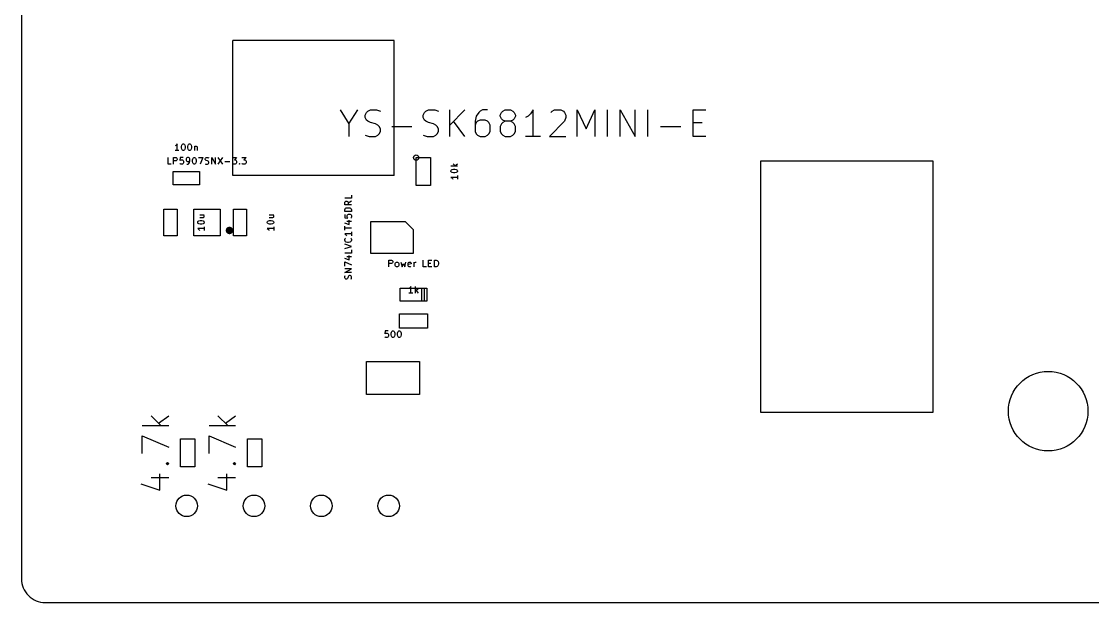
# Model space of a CAD drawing. Header units: millimetres. Extents: x -18 to 310, y -2 to 100.
# Drawn here: x 140.39 to 180.82, y -2.4 to 19.54 of the extents above; entities that cross this region are included whole.
import ezdxf

# ---------------------------------------------------------------- set-up
doc = ezdxf.new("R2010")
doc.units = ezdxf.units.MM
doc.layers.add('Edge.Cuts', color=254, linetype='CONTINUOUS', true_color=0xd0d2cd)
doc.layers.add('F.Fab', color=9, linetype='CONTINUOUS', true_color=0xafafaf)

msp = doc.modelspace()

# ---------------------------------------------------------------- linework, layer by layer
at = {"layer": 'Edge.Cuts', "linetype": 'CONTINUOUS'}
for p, q in [((140.39075, 95.545002), (140.39075, -1.503085)), ((168.29575, 14.275), (174.79575, 14.275)), ((168.29575, 4.775), (168.29575, 14.275)), ((174.79575, 14.275), (174.79575, 4.775)), ((174.79575, 4.775), (168.29575, 4.775)), ((141.290665, -2.403024), (305.330002, -2.403))]:
    msp.add_line(p, q, dxfattribs=at)
at = {"layer": 'Edge.Cuts'}
for centre, radius in [((179.14575, 4.825), 1.499999), ((146.62975, 1.25), 0.4064), ((149.16975, 1.25), 0.4064), ((151.70975, 1.25), 0.4064), ((154.24975, 1.25), 0.4064)]:
    msp.add_circle(centre, radius, dxfattribs=at)
msp.add_arc((141.2906, -1.5032), 0.899824, -180.0073221, -89.9958612, dxfattribs=at)
at = {"layer": 'F.Fab', "linetype": 'CONTINUOUS'}
for p, q in [((148.36475, 13.725), (148.36475, 18.825)), ((154.46475, 18.825), (148.36475, 18.825)), ((154.46475, 13.725), (154.46475, 18.825)), ((152.41737, 16.200181), (152.750703, 15.676372)), ((152.750703, 15.676372), (153.084036, 16.200181)), ((153.464989, 16.152562), (153.560227, 16.200181)), ((153.560227, 16.200181), (153.798322, 16.200181)), ((153.798322, 16.200181), (153.941179, 16.152562)), ((155.655465, 16.152562), (155.750703, 16.200181)), ((155.750703, 16.200181), (155.988798, 16.200181)), ((155.988798, 16.200181), (156.131655, 16.152562)), ((156.560227, 15.200181), (156.560227, 16.200181)), ((157.131655, 16.200181), (156.560227, 15.628753)), ((157.798322, 16.200181), (157.703084, 16.152562)), ((157.988798, 16.200181), (157.798322, 16.200181)), ((158.560227, 16.152562), (158.655465, 16.200181)), ((158.655465, 16.200181), (158.845941, 16.200181)), ((158.845941, 16.200181), (158.941179, 16.152562)), ((159.703084, 16.200181), (159.607846, 16.057324)), ((159.703084, 15.200181), (159.703084, 16.200181)), ((160.41737, 16.152562), (160.512608, 16.200181)), ((160.512608, 16.200181), (160.750703, 16.200181)), ((160.750703, 16.200181), (160.845941, 16.152562)), ((161.369751, 15.200181), (161.369751, 16.200181)), ((161.369751, 16.200181), (161.703084, 15.485896)), ((161.703084, 15.485896), (162.036417, 16.200181)), ((162.036417, 16.200181), (162.036417, 15.200181)), ((162.512608, 15.200181), (162.512608, 16.200181)), ((162.988798, 15.200181), (162.988798, 16.200181)), ((162.988798, 16.200181), (163.560226, 15.200181)), ((163.560226, 15.200181), (163.560226, 16.200181)), ((164.036417, 15.200181), (164.036417, 16.200181)), ((165.750702, 15.200181), (165.750702, 16.200181)), ((165.750702, 16.200181), (166.226892, 16.200181)), ((153.369751, 16.009705), (153.41737, 16.104943)), ((153.369751, 15.914467), (153.369751, 16.009705)), ((153.41737, 15.819229), (153.369751, 15.914467)), ((153.41737, 16.104943), (153.464989, 16.152562)), ((153.464989, 15.77161), (153.41737, 15.819229)), ((153.560227, 15.723991), (153.464989, 15.77161)), ((155.560227, 16.009705), (155.607846, 16.104943)), ((155.560227, 15.914467), (155.560227, 16.009705)), ((155.607846, 15.819229), (155.560227, 15.914467)), ((155.607846, 16.104943), (155.655465, 16.152562)), ((155.655465, 15.77161), (155.607846, 15.819229)), ((155.750703, 15.723991), (155.655465, 15.77161)), ((157.131655, 15.200181), (156.703084, 15.77161)), ((157.560227, 15.962086), (157.512608, 15.77161)), ((157.512608, 15.77161), (157.512608, 15.390658)), ((157.655465, 16.104943), (157.560227, 15.962086)), ((157.607846, 15.77161), (157.560227, 15.723991)), ((157.703084, 15.819229), (157.607846, 15.77161)), ((157.703084, 16.152562), (157.655465, 16.104943)), ((157.89356, 15.819229), (157.703084, 15.819229)), ((157.988798, 15.77161), (157.89356, 15.819229)), ((158.036417, 15.723991), (157.988798, 15.77161)), ((158.464989, 16.009705), (158.512608, 16.104943)), ((158.464989, 15.962086), (158.464989, 16.009705)), ((158.512608, 15.866848), (158.464989, 15.962086)), ((158.512608, 16.104943), (158.560227, 16.152562)), ((158.560227, 15.819229), (158.512608, 15.866848)), ((158.655465, 15.77161), (158.560227, 15.819229)), ((158.655465, 15.77161), (158.560227, 15.723991)), ((158.845941, 15.77161), (158.655465, 15.77161)), ((158.941179, 15.819229), (158.845941, 15.77161)), ((158.941179, 15.723991), (158.845941, 15.77161)), ((158.941179, 16.152562), (158.988798, 16.104943)), ((158.988798, 15.866848), (158.941179, 15.819229)), ((158.988798, 16.104943), (159.036417, 16.009705)), ((159.036417, 15.962086), (158.988798, 15.866848)), ((159.036417, 16.009705), (159.036417, 15.962086)), ((159.512608, 15.962086), (159.41737, 15.914467)), ((159.607846, 16.057324), (159.512608, 15.962086)), ((160.89356, 15.77161), (160.322132, 15.200181)), ((160.369751, 16.104943), (160.41737, 16.152562)), ((160.845941, 16.152562), (160.89356, 16.104943)), ((160.89356, 16.104943), (160.941179, 16.009705)), ((160.941179, 15.914467), (160.89356, 15.77161)), ((160.941179, 16.009705), (160.941179, 15.914467)), ((152.750703, 15.676372), (152.750703, 15.200181)), ((153.750703, 15.676372), (153.560227, 15.723991)), ((153.845941, 15.628753), (153.750703, 15.676372)), ((153.89356, 15.581134), (153.845941, 15.628753)), ((153.941179, 15.485896), (153.89356, 15.581134)), ((153.89356, 15.29542), (153.941179, 15.390658)), ((153.941179, 15.390658), (153.941179, 15.485896)), ((154.369751, 15.581134), (155.131656, 15.581134)), ((155.941179, 15.676372), (155.750703, 15.723991)), ((156.036417, 15.628753), (155.941179, 15.676372)), ((156.084036, 15.581134), (156.036417, 15.628753)), ((156.131655, 15.485896), (156.084036, 15.581134)), ((156.084036, 15.29542), (156.131655, 15.390658)), ((156.131655, 15.390658), (156.131655, 15.485896)), ((157.560227, 15.723991), (157.512608, 15.628753)), ((157.512608, 15.390658), (157.560227, 15.29542)), ((158.084036, 15.628753), (158.036417, 15.723991)), ((158.036417, 15.29542), (158.084036, 15.390658)), ((158.084036, 15.390658), (158.084036, 15.628753)), ((158.512608, 15.676372), (158.464989, 15.581134)), ((158.464989, 15.581134), (158.464989, 15.390658)), ((158.464989, 15.390658), (158.512608, 15.29542)), ((158.560227, 15.723991), (158.512608, 15.676372)), ((158.988798, 15.676372), (158.941179, 15.723991)), ((159.036417, 15.581134), (158.988798, 15.676372)), ((158.988798, 15.29542), (159.036417, 15.390658)), ((159.036417, 15.390658), (159.036417, 15.581134)), ((164.512607, 15.581134), (165.274512, 15.581134)), ((165.750702, 15.723991), (166.084035, 15.723991)), ((153.369751, 15.2478), (153.512608, 15.200181)), ((153.512608, 15.200181), (153.750703, 15.200181)), ((153.750703, 15.200181), (153.845941, 15.2478)), ((153.845941, 15.2478), (153.89356, 15.29542)), ((155.560227, 15.2478), (155.703084, 15.200181)), ((155.703084, 15.200181), (155.941179, 15.200181)), ((155.941179, 15.200181), (156.036417, 15.2478)), ((156.036417, 15.2478), (156.084036, 15.29542)), ((157.560227, 15.29542), (157.607846, 15.2478)), ((157.607846, 15.2478), (157.703084, 15.200181)), ((157.703084, 15.200181), (157.89356, 15.200181)), ((157.89356, 15.200181), (157.988798, 15.2478)), ((157.988798, 15.2478), (158.036417, 15.29542)), ((158.512608, 15.29542), (158.560227, 15.2478)), ((158.560227, 15.2478), (158.655465, 15.200181)), ((158.655465, 15.200181), (158.845941, 15.200181)), ((158.845941, 15.200181), (158.941179, 15.2478)), ((158.941179, 15.2478), (158.988798, 15.29542)), ((159.988798, 15.200181), (159.41737, 15.200181)), ((160.322132, 15.200181), (160.941179, 15.200181)), ((166.226892, 15.200181), (165.750702, 15.200181)), ((146.215941, 14.861902), (146.192132, 14.849997)), ((146.334989, 14.671426), (146.192132, 14.671426)), ((146.239751, 14.885711), (146.215941, 14.861902)), ((146.26356, 14.921426), (146.239751, 14.885711)), ((146.26356, 14.671426), (146.26356, 14.921426)), ((146.430227, 14.826188), (146.442131, 14.873807)), ((146.430227, 14.766664), (146.430227, 14.826188)), ((146.442131, 14.719045), (146.430227, 14.766664)), ((146.442131, 14.873807), (146.454036, 14.897616)), ((146.454036, 14.695235), (146.442131, 14.719045)), ((146.454036, 14.897616), (146.465941, 14.909521)), ((146.465941, 14.68333), (146.454036, 14.695235)), ((146.465941, 14.909521), (146.48975, 14.921426)), ((146.48975, 14.671426), (146.465941, 14.68333)), ((146.48975, 14.921426), (146.51356, 14.921426)), ((146.51356, 14.671426), (146.48975, 14.671426)), ((146.51356, 14.921426), (146.537369, 14.909521)), ((146.537369, 14.68333), (146.51356, 14.671426)), ((146.537369, 14.909521), (146.549274, 14.897616)), ((146.549274, 14.695235), (146.537369, 14.68333)), ((146.549274, 14.897616), (146.561179, 14.873807)), ((146.561179, 14.719045), (146.549274, 14.695235)), ((146.561179, 14.873807), (146.573084, 14.826188)), ((146.573084, 14.766664), (146.561179, 14.719045)), ((146.573084, 14.826188), (146.573084, 14.766664)), ((146.668322, 14.826188), (146.680226, 14.873807)), ((146.668322, 14.766664), (146.668322, 14.826188)), ((146.680226, 14.719045), (146.668322, 14.766664)), ((146.680226, 14.873807), (146.692131, 14.897616)), ((146.692131, 14.695235), (146.680226, 14.719045)), ((146.692131, 14.897616), (146.704036, 14.909521)), ((146.704036, 14.68333), (146.692131, 14.695235)), ((146.704036, 14.909521), (146.727845, 14.921426)), ((146.727845, 14.671426), (146.704036, 14.68333)), ((146.727845, 14.921426), (146.751655, 14.921426)), ((146.751655, 14.671426), (146.727845, 14.671426)), ((146.751655, 14.921426), (146.775464, 14.909521)), ((146.775464, 14.68333), (146.751655, 14.671426)), ((146.775464, 14.909521), (146.787369, 14.897616)), ((146.787369, 14.695235), (146.775464, 14.68333)), ((146.787369, 14.897616), (146.799274, 14.873807)), ((146.799274, 14.719045), (146.787369, 14.695235)), ((146.799274, 14.873807), (146.811179, 14.826188)), ((146.811179, 14.766664), (146.799274, 14.719045)), ((146.811179, 14.826188), (146.811179, 14.766664)), ((146.918321, 14.838092), (146.918321, 14.671426)), ((146.918321, 14.814283), (146.930226, 14.826188)), ((146.930226, 14.826188), (146.954036, 14.838092)), ((146.954036, 14.838092), (146.98975, 14.838092)), ((146.98975, 14.838092), (147.013559, 14.826188)), ((147.013559, 14.826188), (147.025464, 14.802378)), ((147.025464, 14.802378), (147.025464, 14.671426)), ((145.928673, 14.156426), (145.928673, 14.406426)), ((146.047721, 14.156426), (145.928673, 14.156426)), ((146.131054, 14.156426), (146.131054, 14.406426)), ((146.131054, 14.406426), (146.226292, 14.406426)), ((146.226292, 14.275473), (146.131054, 14.275473)), ((146.226292, 14.406426), (146.250102, 14.394521)), ((146.250102, 14.287378), (146.226292, 14.275473)), ((146.250102, 14.394521), (146.262007, 14.382616)), ((146.262007, 14.299283), (146.250102, 14.287378)), ((146.262007, 14.382616), (146.273911, 14.358807)), ((146.273911, 14.323092), (146.262007, 14.299283)), ((146.273911, 14.358807), (146.273911, 14.323092)), ((146.381054, 14.406426), (146.36915, 14.287378)), ((146.36915, 14.287378), (146.381054, 14.299283)), ((146.381054, 14.16833), (146.36915, 14.180235)), ((146.500102, 14.406426), (146.381054, 14.406426)), ((146.381054, 14.299283), (146.404864, 14.311188)), ((146.404864, 14.156426), (146.381054, 14.16833)), ((146.404864, 14.311188), (146.464388, 14.311188)), ((146.464388, 14.156426), (146.404864, 14.156426)), ((146.464388, 14.311188), (146.488197, 14.299283)), ((146.488197, 14.16833), (146.464388, 14.156426)), ((146.488197, 14.299283), (146.500102, 14.287378)), ((146.500102, 14.180235), (146.488197, 14.16833)), ((146.500102, 14.287378), (146.512007, 14.263569)), ((146.512007, 14.204045), (146.500102, 14.180235)), ((146.512007, 14.263569), (146.512007, 14.204045)), ((146.619149, 14.382616), (146.607245, 14.358807)), ((146.607245, 14.358807), (146.607245, 14.299283)), ((146.607245, 14.299283), (146.619149, 14.275473)), ((146.631054, 14.394521), (146.619149, 14.382616)), ((146.619149, 14.275473), (146.631054, 14.263569)), ((146.654864, 14.406426), (146.631054, 14.394521)), ((146.631054, 14.263569), (146.654864, 14.251664)), ((146.631054, 14.156426), (146.678673, 14.156426)), ((146.702483, 14.406426), (146.654864, 14.406426)), ((146.654864, 14.251664), (146.702483, 14.251664)), ((146.678673, 14.156426), (146.702483, 14.16833)), ((146.726292, 14.394521), (146.702483, 14.406426)), ((146.702483, 14.251664), (146.726292, 14.263569)), ((146.702483, 14.16833), (146.714387, 14.180235)), ((146.714387, 14.180235), (146.738197, 14.21595)), ((146.738197, 14.382616), (146.726292, 14.394521)), ((146.726292, 14.263569), (146.738197, 14.275473)), ((146.750102, 14.358807), (146.738197, 14.382616)), ((146.738197, 14.275473), (146.750102, 14.299283)), ((146.738197, 14.21595), (146.750102, 14.263569)), ((146.750102, 14.263569), (146.750102, 14.358807)), ((146.84534, 14.311188), (146.857244, 14.358807)), ((146.84534, 14.251664), (146.84534, 14.311188)), ((146.857244, 14.204045), (146.84534, 14.251664)), ((146.857244, 14.358807), (146.869149, 14.382616)), ((146.869149, 14.180235), (146.857244, 14.204045)), ((146.869149, 14.382616), (146.881054, 14.394521)), ((146.881054, 14.16833), (146.869149, 14.180235)), ((146.881054, 14.394521), (146.904863, 14.406426)), ((146.904863, 14.156426), (146.881054, 14.16833)), ((146.904863, 14.406426), (146.928673, 14.406426)), ((146.928673, 14.156426), (146.904863, 14.156426)), ((146.928673, 14.406426), (146.952482, 14.394521)), ((146.952482, 14.16833), (146.928673, 14.156426)), ((146.952482, 14.394521), (146.964387, 14.382616)), ((146.964387, 14.180235), (146.952482, 14.16833)), ((146.964387, 14.382616), (146.976292, 14.358807)), ((146.976292, 14.204045), (146.964387, 14.180235)), ((146.976292, 14.358807), (146.988197, 14.311188)), ((146.988197, 14.251664), (146.976292, 14.204045)), ((146.988197, 14.311188), (146.988197, 14.251664)), ((147.07153, 14.406426), (147.238196, 14.406426)), ((147.238196, 14.406426), (147.131054, 14.156426)), ((147.32153, 14.358807), (147.333434, 14.382616)), ((147.32153, 14.334997), (147.32153, 14.358807)), ((147.333434, 14.311188), (147.32153, 14.334997)), ((147.32153, 14.16833), (147.357244, 14.156426)), ((147.333434, 14.382616), (147.345339, 14.394521)), ((147.345339, 14.299283), (147.333434, 14.311188)), ((147.345339, 14.394521), (147.369149, 14.406426)), ((147.369149, 14.287378), (147.345339, 14.299283)), ((147.357244, 14.156426), (147.416768, 14.156426)), ((147.369149, 14.406426), (147.428672, 14.406426)), ((147.416768, 14.275473), (147.369149, 14.287378)), ((147.440577, 14.263569), (147.416768, 14.275473)), ((147.416768, 14.156426), (147.440577, 14.16833)), ((147.428672, 14.406426), (147.464387, 14.394521)), ((147.452482, 14.251664), (147.440577, 14.263569)), ((147.440577, 14.16833), (147.452482, 14.180235)), ((147.464387, 14.227854), (147.452482, 14.251664)), ((147.452482, 14.180235), (147.464387, 14.204045)), ((147.464387, 14.204045), (147.464387, 14.227854)), ((147.571529, 14.156426), (147.571529, 14.406426)), ((147.571529, 14.406426), (147.714386, 14.156426)), ((147.714386, 14.156426), (147.714386, 14.406426)), ((147.809625, 14.406426), (147.976291, 14.156426)), ((147.976291, 14.406426), (147.809625, 14.156426)), ((148.071529, 14.251664), (148.262006, 14.251664)), ((148.357244, 14.406426), (148.512006, 14.406426)), ((148.369149, 14.16833), (148.357244, 14.180235)), ((148.392958, 14.156426), (148.369149, 14.16833)), ((148.464387, 14.156426), (148.392958, 14.156426)), ((148.512006, 14.406426), (148.428672, 14.311188)), ((148.428672, 14.311188), (148.464387, 14.311188)), ((148.464387, 14.311188), (148.488196, 14.299283)), ((148.488196, 14.16833), (148.464387, 14.156426)), ((148.488196, 14.299283), (148.500101, 14.287378)), ((148.500101, 14.180235), (148.488196, 14.16833)), ((148.500101, 14.287378), (148.512006, 14.263569)), ((148.512006, 14.204045), (148.500101, 14.180235)), ((148.512006, 14.263569), (148.512006, 14.204045)), ((148.607244, 14.16833), (148.619148, 14.180235)), ((148.619148, 14.156426), (148.607244, 14.16833)), ((148.619148, 14.180235), (148.631053, 14.16833)), ((148.619148, 14.180235), (148.619148, 14.156426)), ((148.631053, 14.16833), (148.619148, 14.156426)), ((148.714387, 14.406426), (148.869149, 14.406426)), ((148.726292, 14.16833), (148.714387, 14.180235)), ((148.750101, 14.156426), (148.726292, 14.16833)), ((148.82153, 14.156426), (148.750101, 14.156426)), ((148.869149, 14.406426), (148.785815, 14.311188)), ((148.785815, 14.311188), (148.82153, 14.311188)), ((148.82153, 14.311188), (148.845339, 14.299283)), ((148.845339, 14.16833), (148.82153, 14.156426)), ((148.845339, 14.299283), (148.857244, 14.287378)), ((148.857244, 14.180235), (148.845339, 14.16833)), ((148.857244, 14.287378), (148.869149, 14.263569)), ((148.869149, 14.204045), (148.857244, 14.180235)), ((148.869149, 14.263569), (148.869149, 14.204045)), ((155.29475, 14.4), (155.83475, 14.4)), ((155.29475, 13.35), (155.29475, 14.4)), ((155.83475, 14.4), (155.83475, 13.35)), ((156.681658, 14.166667), (156.776896, 14.071429)), ((156.753086, 14.095239), (156.848324, 14.166667)), ((146.11475, 13.875), (147.11475, 13.875)), ((146.11475, 13.375), (146.11475, 13.875)), ((147.11475, 13.875), (147.11475, 13.375)), ((156.848324, 14.071429), (156.598324, 14.071429)), ((156.598324, 13.904763), (156.610229, 13.928572)), ((156.598324, 13.880953), (156.598324, 13.904763)), ((156.610229, 13.857144), (156.598324, 13.880953)), ((156.610229, 13.928572), (156.622134, 13.940477)), ((156.622134, 13.845239), (156.610229, 13.857144)), ((156.622134, 13.940477), (156.645943, 13.952382)), ((156.645943, 13.833334), (156.622134, 13.845239)), ((156.645943, 13.952382), (156.693562, 13.964287)), ((156.693562, 13.82143), (156.645943, 13.833334)), ((156.693562, 13.964287), (156.753086, 13.964287)), ((156.753086, 13.82143), (156.693562, 13.82143)), ((156.753086, 13.964287), (156.800705, 13.952382)), ((156.800705, 13.833334), (156.753086, 13.82143)), ((156.800705, 13.952382), (156.824515, 13.940477)), ((156.824515, 13.845239), (156.800705, 13.833334)), ((156.824515, 13.940477), (156.83642, 13.928572)), ((156.83642, 13.857144), (156.824515, 13.845239)), ((156.83642, 13.928572), (156.848324, 13.904763)), ((156.848324, 13.880953), (156.83642, 13.857144)), ((156.848324, 13.904763), (156.848324, 13.880953)), ((147.11475, 13.375), (146.11475, 13.375)), ((154.46475, 13.725), (148.36475, 13.725)), ((155.83475, 13.35), (155.29475, 13.35)), ((156.848324, 13.654763), (156.598324, 13.654763)), ((156.598324, 13.654763), (156.634039, 13.630954)), ((156.634039, 13.630954), (156.657848, 13.607144)), ((156.657848, 13.607144), (156.669753, 13.583335)), ((156.848324, 13.726192), (156.848324, 13.583335)), ((152.843324, 12.986191), (152.843324, 12.867143)), ((152.843324, 12.867143), (152.593324, 12.867143)), ((152.593324, 12.712381), (152.605229, 12.736191)), ((152.593324, 12.617143), (152.593324, 12.712381)), ((152.843324, 12.617143), (152.593324, 12.617143)), ((152.605229, 12.736191), (152.617134, 12.748096)), ((152.617134, 12.748096), (152.640943, 12.76)), ((152.640943, 12.76), (152.676658, 12.76)), ((152.676658, 12.76), (152.700467, 12.748096)), ((152.700467, 12.748096), (152.712372, 12.736191)), ((152.712372, 12.736191), (152.724277, 12.712381)), ((152.843324, 12.76), (152.724277, 12.676667)), ((152.724277, 12.712381), (152.724277, 12.617143)), ((145.76975, 12.45), (146.26975, 12.45)), ((145.76975, 11.45), (145.76975, 12.45)), ((146.26975, 12.45), (146.26975, 11.45)), ((146.892959, 12.45), (147.892959, 12.45)), ((146.892959, 11.45), (146.892959, 12.45)), ((147.126658, 12.241667), (147.293324, 12.241667)), ((147.126658, 12.134524), (147.25761, 12.134524)), ((147.25761, 12.134524), (147.28142, 12.146429)), ((147.28142, 12.229762), (147.269515, 12.241667)), ((147.293324, 12.205953), (147.28142, 12.229762)), ((147.28142, 12.146429), (147.293324, 12.170239)), ((147.293324, 12.170239), (147.293324, 12.205953)), ((147.892959, 12.45), (147.892959, 11.45)), ((148.38975, 12.45), (148.88975, 12.45)), ((148.38975, 11.45), (148.38975, 12.45)), ((148.88975, 12.45), (148.88975, 11.45)), ((149.746658, 12.241667), (149.913324, 12.241667)), ((149.746658, 12.134524), (149.87761, 12.134524)), ((149.87761, 12.134524), (149.90142, 12.146429)), ((149.90142, 12.229762), (149.889515, 12.241667)), ((149.913324, 12.205953), (149.90142, 12.229762)), ((149.90142, 12.146429), (149.913324, 12.170239)), ((149.913324, 12.170239), (149.913324, 12.205953)), ((152.593324, 12.426667), (152.605229, 12.462381)), ((152.593324, 12.367143), (152.593324, 12.426667)), ((152.843324, 12.367143), (152.593324, 12.367143)), ((152.593324, 12.248096), (152.593324, 12.129048)), ((152.593324, 12.129048), (152.712372, 12.117144)), ((152.605229, 12.462381), (152.629039, 12.486191)), ((152.629039, 12.486191), (152.652848, 12.498096)), ((152.652848, 12.498096), (152.700467, 12.51)), ((152.688562, 12.212382), (152.700467, 12.236191)), ((152.688562, 12.152858), (152.688562, 12.212382)), ((152.700467, 12.129048), (152.688562, 12.152858)), ((152.700467, 12.51), (152.736181, 12.51)), ((152.700467, 12.236191), (152.712372, 12.248096)), ((152.712372, 12.117144), (152.700467, 12.129048)), ((152.712372, 12.248096), (152.736181, 12.260001)), ((152.736181, 12.51), (152.7838, 12.498096)), ((152.736181, 12.260001), (152.795705, 12.260001)), ((152.7838, 12.498096), (152.80761, 12.486191)), ((152.795705, 12.260001), (152.819515, 12.248096)), ((152.80761, 12.486191), (152.83142, 12.462381)), ((152.819515, 12.248096), (152.83142, 12.236191)), ((152.83142, 12.129048), (152.819515, 12.117144)), ((152.83142, 12.462381), (152.843324, 12.426667)), ((152.83142, 12.236191), (152.843324, 12.212382)), ((152.843324, 12.152858), (152.83142, 12.129048)), ((152.843324, 12.426667), (152.843324, 12.367143)), ((152.843324, 12.212382), (152.843324, 12.152858)), ((147.043324, 11.967858), (147.055229, 11.991667)), ((147.043324, 11.944048), (147.043324, 11.967858)), ((147.055229, 11.920239), (147.043324, 11.944048)), ((147.055229, 11.991667), (147.067134, 12.003572)), ((147.067134, 11.908334), (147.055229, 11.920239)), ((147.067134, 12.003572), (147.090943, 12.015477)), ((147.090943, 11.896429), (147.067134, 11.908334)), ((147.090943, 12.015477), (147.138562, 12.027382)), ((147.138562, 11.884525), (147.090943, 11.896429)), ((147.138562, 12.027382), (147.198086, 12.027382)), ((147.198086, 11.884525), (147.138562, 11.884525)), ((147.198086, 12.027382), (147.245705, 12.015477)), ((147.245705, 11.896429), (147.198086, 11.884525)), ((147.245705, 12.015477), (147.269515, 12.003572)), ((147.269515, 11.908334), (147.245705, 11.896429)), ((147.269515, 12.003572), (147.28142, 11.991667)), ((147.28142, 11.920239), (147.269515, 11.908334)), ((147.28142, 11.991667), (147.293324, 11.967858)), ((147.293324, 11.944048), (147.28142, 11.920239)), ((147.293324, 11.967858), (147.293324, 11.944048)), ((147.293324, 11.789287), (147.293324, 11.64643)), ((149.663324, 11.967858), (149.675229, 11.991667)), ((149.663324, 11.944048), (149.663324, 11.967858)), ((149.675229, 11.920239), (149.663324, 11.944048)), ((149.675229, 11.991667), (149.687134, 12.003572)), ((149.687134, 11.908334), (149.675229, 11.920239)), ((149.687134, 12.003572), (149.710943, 12.015477)), ((149.710943, 11.896429), (149.687134, 11.908334)), ((149.710943, 12.015477), (149.758562, 12.027382)), ((149.758562, 11.884525), (149.710943, 11.896429)), ((149.758562, 12.027382), (149.818086, 12.027382)), ((149.818086, 11.884525), (149.758562, 11.884525)), ((149.818086, 12.027382), (149.865705, 12.015477)), ((149.865705, 11.896429), (149.818086, 11.884525)), ((149.865705, 12.015477), (149.889515, 12.003572)), ((149.889515, 11.908334), (149.865705, 11.896429)), ((149.889515, 12.003572), (149.90142, 11.991667)), ((149.90142, 11.920239), (149.889515, 11.908334)), ((149.90142, 11.991667), (149.913324, 11.967858)), ((149.913324, 11.944048), (149.90142, 11.920239)), ((149.913324, 11.967858), (149.913324, 11.944048)), ((149.913324, 11.789287), (149.913324, 11.64643)), ((152.58142, 11.938572), (152.759991, 11.879049)), ((152.593324, 11.664763), (152.593324, 11.80762)), ((152.843324, 11.736192), (152.593324, 11.736192)), ((152.676658, 11.998096), (152.843324, 11.998096)), ((152.759991, 11.879049), (152.759991, 12.03381)), ((153.57975, 10.785), (153.57975, 11.985)), ((153.57975, 11.985), (154.87975, 11.985)), ((154.87975, 11.985), (155.17975, 11.685)), ((146.26975, 11.45), (145.76975, 11.45)), ((147.892959, 11.45), (146.892959, 11.45)), ((147.293324, 11.717858), (147.043324, 11.717858)), ((147.043324, 11.717858), (147.079039, 11.694049)), ((147.079039, 11.694049), (147.102848, 11.670239)), ((147.102848, 11.670239), (147.114753, 11.64643)), ((148.88975, 11.45), (148.38975, 11.45)), ((149.913324, 11.717858), (149.663324, 11.717858)), ((149.663324, 11.717858), (149.699039, 11.694049)), ((149.699039, 11.694049), (149.722848, 11.670239)), ((149.722848, 11.670239), (149.734753, 11.64643)), ((152.843324, 11.521906), (152.593324, 11.521906)), ((152.593324, 11.521906), (152.629039, 11.498097)), ((152.593324, 11.30762), (152.605229, 11.343335)), ((152.605229, 11.343335), (152.617134, 11.355239)), ((152.629039, 11.498097), (152.652848, 11.474287)), ((152.652848, 11.474287), (152.664753, 11.450478)), ((152.819515, 11.355239), (152.83142, 11.343335)), ((152.83142, 11.343335), (152.843324, 11.30762)), ((152.843324, 11.593335), (152.843324, 11.450478)), ((155.17975, 11.685), (155.17975, 10.785)), ((152.593324, 11.283811), (152.593324, 11.30762)), ((152.605229, 11.248097), (152.593324, 11.283811)), ((152.843324, 11.045715), (152.593324, 11.129049)), ((152.593324, 10.962382), (152.843324, 11.045715)), ((152.629039, 11.224287), (152.605229, 11.248097)), ((152.652848, 11.212382), (152.629039, 11.224287)), ((152.700467, 11.200478), (152.652848, 11.212382)), ((152.736181, 11.200478), (152.700467, 11.200478)), ((152.7838, 11.212382), (152.736181, 11.200478)), ((152.80761, 11.224287), (152.7838, 11.212382)), ((152.83142, 11.248097), (152.80761, 11.224287)), ((152.843324, 11.283811), (152.83142, 11.248097)), ((152.843324, 11.30762), (152.843324, 11.283811)), ((152.58142, 10.605239), (152.759991, 10.545716)), ((152.843324, 10.795715), (152.593324, 10.795715)), ((152.676658, 10.664763), (152.843324, 10.664763)), ((152.759991, 10.545716), (152.759991, 10.700477)), ((152.843324, 10.914763), (152.843324, 10.795715)), ((155.17975, 10.785), (153.57975, 10.785)), ((154.261178, 10.281426), (154.261178, 10.531426)), ((154.261178, 10.531426), (154.356416, 10.531426)), ((154.356416, 10.531426), (154.380226, 10.519521)), ((154.380226, 10.519521), (154.392131, 10.507616)), ((155.558797, 10.281426), (155.558797, 10.531426)), ((155.761178, 10.281426), (155.761178, 10.531426)), ((155.761178, 10.531426), (155.880226, 10.531426)), ((155.987368, 10.281426), (155.987368, 10.531426)), ((155.987368, 10.531426), (156.046892, 10.531426)), ((156.046892, 10.531426), (156.082606, 10.519521)), ((156.082606, 10.519521), (156.106416, 10.495711)), ((152.593324, 10.295716), (152.593324, 10.462382)), ((152.593324, 10.462382), (152.843324, 10.35524)), ((152.593324, 10.05762), (152.843324, 10.200477)), ((152.843324, 10.200477), (152.593324, 10.200477)), ((154.356416, 10.400473), (154.261178, 10.400473)), ((154.380226, 10.412378), (154.356416, 10.400473)), ((154.392131, 10.424283), (154.380226, 10.412378)), ((154.392131, 10.507616), (154.404035, 10.483807)), ((154.404035, 10.448092), (154.392131, 10.424283)), ((154.404035, 10.483807), (154.404035, 10.448092)), ((154.499274, 10.400473), (154.511178, 10.424283)), ((154.499274, 10.329045), (154.499274, 10.400473)), ((154.511178, 10.305235), (154.499274, 10.329045)), ((154.511178, 10.424283), (154.523083, 10.436188)), ((154.523083, 10.29333), (154.511178, 10.305235)), ((154.523083, 10.436188), (154.546893, 10.448092)), ((154.546893, 10.281426), (154.523083, 10.29333)), ((154.546893, 10.448092), (154.582607, 10.448092)), ((154.582607, 10.281426), (154.546893, 10.281426)), ((154.582607, 10.448092), (154.606416, 10.436188)), ((154.606416, 10.29333), (154.582607, 10.281426)), ((154.606416, 10.436188), (154.618321, 10.424283)), ((154.618321, 10.305235), (154.606416, 10.29333)), ((154.618321, 10.424283), (154.630226, 10.400473)), ((154.630226, 10.329045), (154.618321, 10.305235)), ((154.630226, 10.400473), (154.630226, 10.329045)), ((154.713559, 10.448092), (154.761178, 10.281426)), ((154.761178, 10.281426), (154.808797, 10.400473)), ((154.808797, 10.400473), (154.856416, 10.281426)), ((154.856416, 10.281426), (154.904035, 10.448092)), ((154.987369, 10.412378), (154.999273, 10.436188)), ((154.987369, 10.31714), (154.987369, 10.412378)), ((155.106416, 10.388569), (154.987369, 10.364759)), ((154.999273, 10.29333), (154.987369, 10.31714)), ((154.999273, 10.436188), (155.023083, 10.448092)), ((155.023083, 10.281426), (154.999273, 10.29333)), ((155.023083, 10.448092), (155.070702, 10.448092)), ((155.070702, 10.281426), (155.023083, 10.281426)), ((155.070702, 10.448092), (155.094511, 10.436188)), ((155.094511, 10.29333), (155.070702, 10.281426)), ((155.094511, 10.436188), (155.106416, 10.412378)), ((155.106416, 10.412378), (155.106416, 10.388569)), ((155.213559, 10.281426), (155.213559, 10.448092)), ((155.213559, 10.400473), (155.225464, 10.424283)), ((155.225464, 10.424283), (155.237369, 10.436188)), ((155.237369, 10.436188), (155.261178, 10.448092)), ((155.261178, 10.448092), (155.284988, 10.448092)), ((155.677845, 10.281426), (155.558797, 10.281426)), ((155.761178, 10.412378), (155.844512, 10.412378)), ((155.880226, 10.281426), (155.761178, 10.281426)), ((156.046892, 10.281426), (155.987368, 10.281426)), ((156.082606, 10.29333), (156.046892, 10.281426)), ((156.106416, 10.31714), (156.082606, 10.29333)), ((156.106416, 10.495711), (156.118321, 10.471902)), ((156.118321, 10.34095), (156.106416, 10.31714)), ((156.118321, 10.471902), (156.130225, 10.424283)), ((156.130225, 10.388569), (156.118321, 10.34095)), ((156.130225, 10.424283), (156.130225, 10.388569)), ((152.843324, 10.05762), (152.593324, 10.05762)), ((152.593324, 9.914763), (152.605229, 9.950478)), ((152.593324, 9.85524), (152.593324, 9.914763)), ((152.605229, 9.83143), (152.593324, 9.85524)), ((152.617134, 9.819525), (152.605229, 9.83143)), ((152.640943, 9.807621), (152.617134, 9.819525)), ((152.664753, 9.807621), (152.640943, 9.807621)), ((152.688562, 9.819525), (152.664753, 9.807621)), ((152.700467, 9.83143), (152.688562, 9.819525)), ((152.712372, 9.85524), (152.700467, 9.83143)), ((152.724277, 9.902859), (152.712372, 9.85524)), ((152.736181, 9.926668), (152.724277, 9.902859)), ((152.748086, 9.938573), (152.736181, 9.926668)), ((152.771896, 9.950478), (152.748086, 9.938573)), ((152.795705, 9.950478), (152.771896, 9.950478)), ((152.819515, 9.938573), (152.795705, 9.950478)), ((152.83142, 9.926668), (152.819515, 9.938573)), ((152.843324, 9.902859), (152.83142, 9.926668)), ((152.83142, 9.807621), (152.843324, 9.843335)), ((152.843324, 9.843335), (152.843324, 9.902859)), ((154.68975, 9.475), (155.68975, 9.475)), ((154.68975, 8.975), (154.68975, 9.475)), ((155.04094, 9.471902), (155.017131, 9.459997)), ((155.06475, 9.495711), (155.04094, 9.471902)), ((155.088559, 9.531426), (155.06475, 9.495711)), ((155.088559, 9.281426), (155.088559, 9.531426)), ((155.26713, 9.281426), (155.26713, 9.531426)), ((155.362368, 9.448092), (155.26713, 9.352854)), ((155.29094, 9.376664), (155.362368, 9.281426)), ((155.48975, 9.475), (155.48975, 8.975)), ((155.58975, 9.475), (155.58975, 8.975)), ((155.68975, 9.475), (155.68975, 8.975)), ((155.68975, 8.975), (154.68975, 8.975)), ((155.159988, 9.281426), (155.017131, 9.281426)), ((154.66475, 8.495), (155.71475, 8.495)), ((154.66475, 7.955), (154.66475, 8.495)), ((155.71475, 8.495), (155.71475, 7.955)), ((154.117131, 7.861426), (154.105227, 7.742378)), ((154.105227, 7.742378), (154.117131, 7.754283)), ((154.236179, 7.861426), (154.117131, 7.861426)), ((154.117131, 7.754283), (154.140941, 7.766188)), ((154.140941, 7.766188), (154.200465, 7.766188)), ((154.200465, 7.766188), (154.224274, 7.754283)), ((154.224274, 7.754283), (154.236179, 7.742378)), ((154.236179, 7.742378), (154.248084, 7.718569)), ((154.248084, 7.718569), (154.248084, 7.659045)), ((154.343322, 7.766188), (154.355226, 7.813807)), ((154.343322, 7.706664), (154.343322, 7.766188)), ((154.355226, 7.659045), (154.343322, 7.706664)), ((154.355226, 7.813807), (154.367131, 7.837616)), ((154.367131, 7.837616), (154.379036, 7.849521)), ((154.379036, 7.849521), (154.402845, 7.861426)), ((154.402845, 7.861426), (154.426655, 7.861426)), ((154.426655, 7.861426), (154.450464, 7.849521)), ((154.450464, 7.849521), (154.462369, 7.837616)), ((154.462369, 7.837616), (154.474274, 7.813807)), ((154.474274, 7.813807), (154.486179, 7.766188)), ((154.486179, 7.706664), (154.474274, 7.659045)), ((154.486179, 7.766188), (154.486179, 7.706664)), ((154.581417, 7.766188), (154.593321, 7.813807)), ((154.581417, 7.706664), (154.581417, 7.766188)), ((154.593321, 7.659045), (154.581417, 7.706664)), ((154.593321, 7.813807), (154.605226, 7.837616)), ((154.605226, 7.837616), (154.617131, 7.849521)), ((154.617131, 7.849521), (154.64094, 7.861426)), ((154.64094, 7.861426), (154.66475, 7.861426)), ((155.71475, 7.955), (154.66475, 7.955)), ((154.66475, 7.861426), (154.688559, 7.849521)), ((154.688559, 7.849521), (154.700464, 7.837616)), ((154.700464, 7.837616), (154.712369, 7.813807)), ((154.712369, 7.813807), (154.724274, 7.766188)), ((154.724274, 7.706664), (154.712369, 7.659045)), ((154.724274, 7.766188), (154.724274, 7.706664)), ((154.117131, 7.62333), (154.105227, 7.635235)), ((154.140941, 7.611426), (154.117131, 7.62333)), ((154.200465, 7.611426), (154.140941, 7.611426)), ((154.224274, 7.62333), (154.200465, 7.611426)), ((154.236179, 7.635235), (154.224274, 7.62333)), ((154.248084, 7.659045), (154.236179, 7.635235)), ((154.367131, 7.635235), (154.355226, 7.659045)), ((154.379036, 7.62333), (154.367131, 7.635235)), ((154.402845, 7.611426), (154.379036, 7.62333)), ((154.426655, 7.611426), (154.402845, 7.611426)), ((154.450464, 7.62333), (154.426655, 7.611426)), ((154.462369, 7.635235), (154.450464, 7.62333)), ((154.474274, 7.659045), (154.462369, 7.635235)), ((154.605226, 7.635235), (154.593321, 7.659045)), ((154.617131, 7.62333), (154.605226, 7.635235)), ((154.64094, 7.611426), (154.617131, 7.62333)), ((154.66475, 7.611426), (154.64094, 7.611426)), ((154.688559, 7.62333), (154.66475, 7.611426)), ((154.700464, 7.635235), (154.688559, 7.62333)), ((154.712369, 7.659045), (154.700464, 7.635235)), ((153.41475, 6.7), (155.41475, 6.7)), ((153.41475, 5.45), (153.41475, 6.7)), ((155.41475, 6.7), (155.41475, 5.45)), ((155.41475, 5.45), (153.41475, 5.45)), ((145.282902, 4.654762), (145.663854, 4.27381)), ((145.568616, 4.369048), (145.949569, 4.654762)), ((147.807902, 4.654762), (148.188854, 4.27381)), ((148.093616, 4.369048), (148.474569, 4.654762)), ((145.949569, 4.27381), (144.949569, 4.27381)), ((148.474569, 4.27381), (147.474569, 4.27381)), ((144.949569, 3.226191), (144.949569, 3.892857)), ((144.949569, 3.892857), (145.949569, 3.464286)), ((146.39475, 3.775), (146.93475, 3.775)), ((146.39475, 2.725), (146.39475, 3.775)), ((146.93475, 3.775), (146.93475, 2.725)), ((147.474569, 3.226191), (147.474569, 3.892857)), ((147.474569, 3.892857), (148.474569, 3.464286)), ((148.91975, 3.775), (149.45975, 3.775)), ((148.91975, 2.725), (148.91975, 3.775)), ((149.45975, 3.775), (149.45975, 2.725)), ((145.85433, 2.845239), (145.90195, 2.892858)), ((145.90195, 2.79762), (145.85433, 2.845239)), ((145.85433, 2.845239), (145.949569, 2.845239)), ((145.90195, 2.892858), (145.949569, 2.845239)), ((145.949569, 2.845239), (145.90195, 2.79762)), ((148.37933, 2.845239), (148.42695, 2.892858)), ((148.42695, 2.79762), (148.37933, 2.845239)), ((148.37933, 2.845239), (148.474569, 2.845239)), ((148.42695, 2.892858), (148.474569, 2.845239)), ((148.474569, 2.845239), (148.42695, 2.79762)), ((145.616235, 1.845239), (145.616235, 2.464286)), ((146.93475, 2.725), (146.39475, 2.725)), ((148.141235, 1.845239), (148.141235, 2.464286)), ((149.45975, 2.725), (148.91975, 2.725)), ((144.90195, 2.083334), (145.616235, 1.845239)), ((145.282902, 2.321429), (145.949569, 2.321429)), ((147.42695, 2.083334), (148.141235, 1.845239)), ((147.807902, 2.321429), (148.474569, 2.321429))]:
    msp.add_line(p, q, dxfattribs=at)
at = {"layer": 'F.Fab', "const_width": 0.141419}
msp.add_lwpolyline([(148.172249, 11.65, 1), (148.313668, 11.65, 1)], format="xyb", close=True, dxfattribs=at)
at = {"layer": 'F.Fab'}
for centre, radius in [((155.28975, 14.4), 0.1), ((179.14575, 4.825), 1.499999), ((146.62975, 1.25), 0.4064), ((149.16975, 1.25), 0.4064), ((151.70975, 1.25), 0.4064), ((154.24975, 1.25), 0.4064)]:
    msp.add_circle(centre, radius, dxfattribs=at)

doc.saveas('drawing.dxf')
